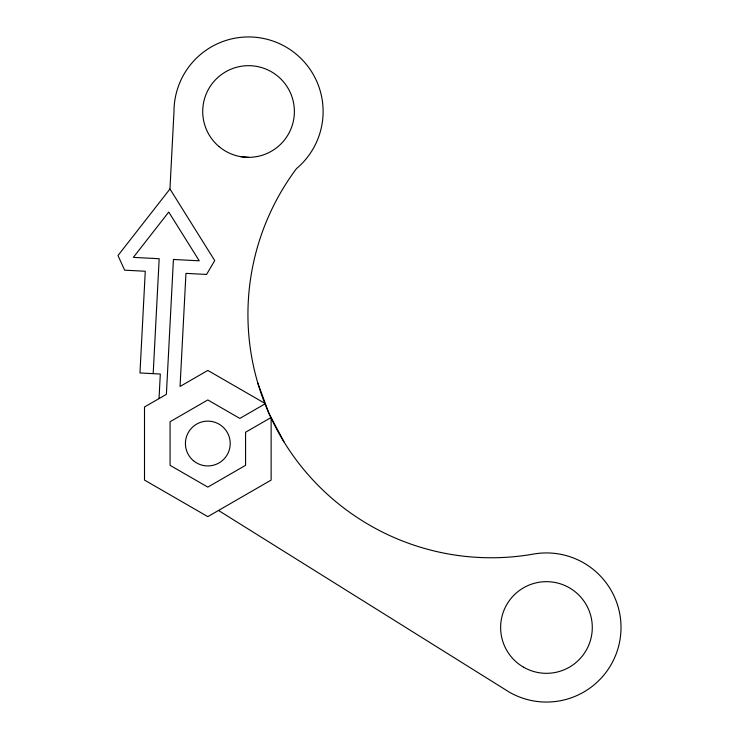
<?xml version="1.0" encoding="UTF-8"?>
<svg xmlns="http://www.w3.org/2000/svg" width="739" height="739" viewBox="0 0 739 739"><rect width="100%" height="100%" fill="white"/><g stroke="black" fill="none" stroke-linecap="round" stroke-linejoin="round"><path stroke-width="1.11" d="M153.185 373.648L159.181 258.724L133.362 257.375L168.751 212.047L199.244 260.812L173.425 259.463L166.386 394.34L144.502 406.977L144.502 480.082L207.816 516.635L271.13 480.082L271.13 417.489L245.57 432.241L245.57 465.321L207.816 487.121L170.072 465.321L170.072 421.738L207.816 399.938L239.833 418.422L265.393 403.66L207.816 370.424L180.057 386.451L185.951 273.375L206.569 274.446L214.726 260.599L169.952 188.999L173.998 111.506A74.556 74.556 0 0 1 280.063 43.934A74.556 74.556 0 0 1 296.478 168.621A243.316 243.316 0 0 0 533.512 554.065A74.556 74.556 0 0 1 619.882 640.436A74.556 74.556 0 0 1 509.18 692.064L218.513 510.464M159.024 398.589L160.308 374.026L139.967 372.964L145.269 271.25L124.651 270.178L117.981 255.555L169.952 188.999M240.6 156.64L248.553 157.342M283.998 441.904L268.959 413.369L257.828 383.088M523.545 667.178A45.827 45.827 0 0 0 592.29 627.494A45.827 45.827 0 0 0 523.545 587.801A45.827 45.827 0 0 0 523.545 667.178M219.095 146.618A45.827 45.827 0 0 0 293.688 119.469A45.827 45.827 0 0 0 232.877 68.441A45.827 45.827 0 0 0 219.095 146.618M193.415 460.693A22.41 22.41 0 0 0 229.884 447.418A22.41 22.41 0 0 0 200.158 422.477A22.41 22.41 0 0 0 193.415 460.693"/></g></svg>
